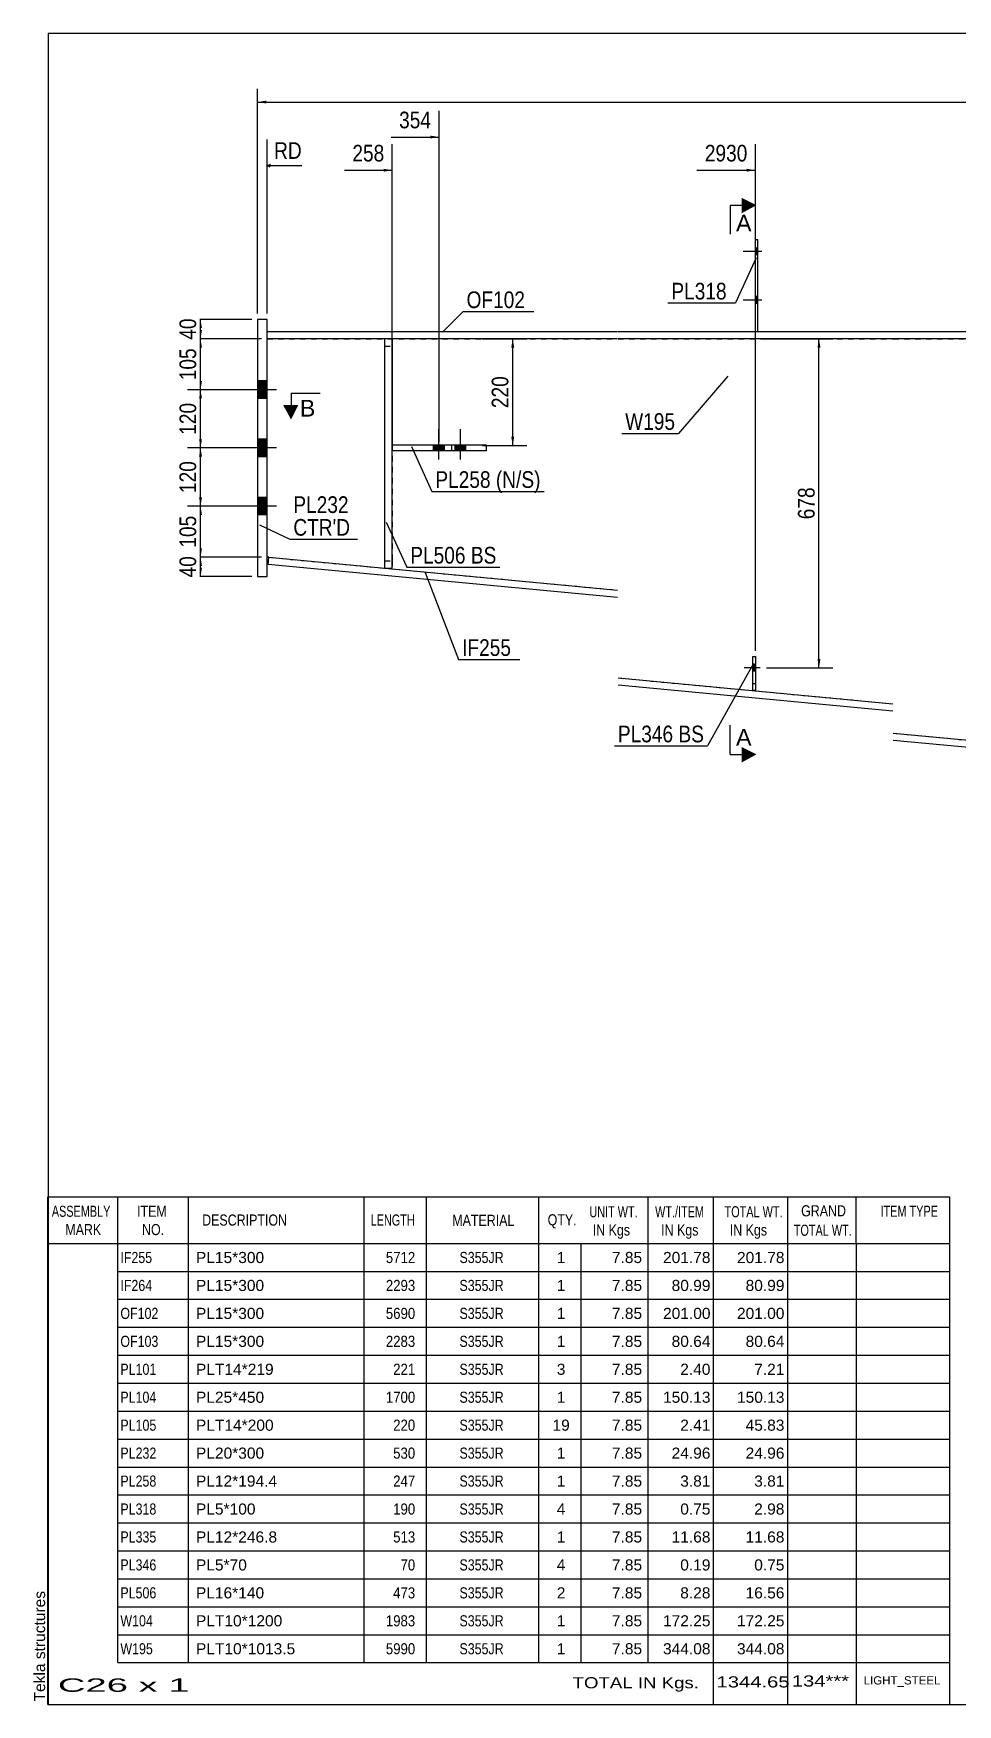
# Model space of a CAD drawing. Header units: millimetres. Extents: x -290 to 123, y -158 to 129.
# Drawn here: x -289.8 to -131, y -157.6 to 129.4 of the extents above; entities that cross this region are included whole.
import ezdxf

# ---------------------------------------------------------------- set-up
doc = ezdxf.new("R2010")
doc.units = ezdxf.units.MM
doc.linetypes.add('DXK_LINE_DOT1', pattern=[1.8814, 0.9407, -0.9407])
doc.linetypes.add('DXK_LINE_DOT2', pattern=[3.9198, 1.9599, -1.9599])
doc.styles.add('Arial', font='ARIAL.TTF', dxfattribs={"height": 0.2})
doc.styles.add('Arial Narrow', font='ARIALN.TTF', dxfattribs={"height": 0.2})

# ---------------------------------------------------------------- blocks, each defined once
blk = doc.blocks.new('Unknown-622979725-1210')
at = {"color": 5, "linetype": 'Continuous'}
for p, q in [((122.75, 129.41), (-287.25, 129.41)), ((-287.25, 129.41), (-287.25, -157.59)), ((122.75, -157.59), (122.75, 129.41)), ((-287.25, -157.59), (122.75, -157.59))]:
    blk.add_line(p, q, dxfattribs=at)
at = {"color": 174, "linetype": 'Continuous', "style": 'Arial'}
blk.add_text('Tekla structures', height=1.9102, rotation=90, dxfattribs=at).set_placement((-287.75, -157.09))
blk = doc.blocks.new('Bolt-622979725-1832 - 1500')
at = {"linetype": 'Continuous'}
blk.add_hatch(color=3, dxfattribs=at).paths.add_polyline_path([(-165.72, 19.87), (-165.72, 21.03), (-166.13, 21.03), (-166.13, 19.87)])
at = {"color": 3, "linetype": 'Continuous'}
for p, q in [((-164.92, 20.45), (-167.67, 20.45)), ((-165.72, 21.03), (-166.13, 21.03)), ((-165.72, 19.87), (-166.13, 19.87))]:
    blk.add_line(p, q, dxfattribs=at)
blk = doc.blocks.new('Bolt-622979725-1833 - 1500')
at = {"color": 3, "linetype": 'DXK_LINE_DOT2'}
for p, q in [((-164.92, 20.45), (-167.67, 20.45)), ((-165.72, 21.03), (-166.13, 21.03)), ((-165.72, 19.87), (-166.13, 19.87))]:
    blk.add_line(p, q, dxfattribs=at)
blk = doc.blocks.new('Part-622979725-1829 - 1500')
at = {"color": 2, "linetype": 'Continuous'}
for p, q in [((-249.45, 38.19), (-249.33, 39.43)), ((-189.4, 32.54), (-249.45, 38.19)), ((-249.33, 39.43), (-189.4, 33.8)), ((-189.3, 18.71), (-142.13, 14.27)), ((-142.13, 13.02), (-189.3, 17.45)), ((-142.03, 9.22), (-54.28, 0.96)), ((-54.28, -0.29), (-142.03, 7.96)), ((-54.18, -3.02), (-31.56, -5.15)), ((-31.68, -6.39), (-54.18, -4.28)), ((-31.56, -5.15), (-31.68, -6.39))]:
    blk.add_line(p, q, dxfattribs=at)
blk = doc.blocks.new('Part-622979725-1969 - 1500')
at = {"color": 2, "linetype": 'Continuous'}
for p, q in [((-165.72, 78.21), (-165.72, 94.04)), ((-165.72, 94.04), (-165.3, 94.04)), ((-165.3, 78.21), (-165.3, 94.04))]:
    blk.add_line(p, q, dxfattribs=at)
at = {"color": 7, "linetype": 'DXK_LINE_DOT1'}
blk.add_line((-165.72, 78.21), (-165.3, 78.21), dxfattribs=at)
blk = doc.blocks.new('Part-622979725-1785 - 1500')
at = {"color": 7, "linetype": 'DXK_LINE_DOT1'}
for p, q in [((-249.58, 76.96), (-189.4, 76.96)), ((-249.58, 39.46), (-249.58, 76.96)), ((-189.3, 76.96), (-142.13, 76.96)), ((-142.03, 76.96), (-54.28, 76.96)), ((-54.18, 76.96), (-6.56, 76.96)), ((-249.33, 39.43), (-189.4, 33.8)), ((-189.3, 18.71), (-142.13, 14.27)), ((-142.03, 9.22), (-54.28, 0.96)), ((-54.18, -3.02), (-6.56, -7.5))]:
    blk.add_line(p, q, dxfattribs=at)
at = {"color": 2, "linetype": 'Continuous'}
for p, q in [((-6.56, -7.5), (-6.56, 76.96)), ((-249.33, 39.43), (-249.58, 39.46))]:
    blk.add_line(p, q, dxfattribs=at)
blk = doc.blocks.new('Part-622979725-1726 - 1500')
at = {"color": 2, "linetype": 'Continuous'}
for p, q in [((-166.13, 16.53), (-166.13, 22.37)), ((-166.13, 22.37), (-165.72, 22.37)), ((-165.72, 22.37), (-165.72, 16.53)), ((-165.72, 16.53), (-166.13, 16.53))]:
    blk.add_line(p, q, dxfattribs=at)
at = {"color": 7, "linetype": 'DXK_LINE_DOT1'}
blk.add_line((-166.13, 17.78), (-165.72, 17.78), dxfattribs=at)
blk = doc.blocks.new('Part-622979725-2068 - 1500')
at = {"color": 2, "linetype": 'Continuous'}
for p, q in [((-229.43, 76.96), (-229.43, 37.58)), ((-228.1, 76.96), (-228.1, 58.71)), ((-228.1, 37.58), (-228.1, 57.71)), ((-229.43, 37.58), (-228.1, 37.58))]:
    blk.add_line(p, q, dxfattribs=at)
at = {"color": 7, "linetype": 'DXK_LINE_DOT1'}
for p, q in [((-229.43, 75.71), (-228.1, 75.71)), ((-228.1, 58.71), (-228.1, 38.83)), ((-229.43, 38.83), (-228.1, 38.83))]:
    blk.add_line(p, q, dxfattribs=at)
blk = doc.blocks.new('Part-622979725-1962 - 1500')
at = {"color": 2, "linetype": 'Continuous'}
for p, q in [((-249.58, 80.29), (-251.25, 80.29)), ((-251.25, 80.29), (-251.25, 36.12)), ((-249.58, 36.12), (-249.58, 80.29)), ((-251.25, 36.12), (-249.58, 36.12))]:
    blk.add_line(p, q, dxfattribs=at)
blk = doc.blocks.new('Bolt-622979725-1963 - 1500')
at = {"linetype": 'Continuous'}
for points in [[(-251.25, 69.71), (-251.25, 66.71), (-249.58, 66.71), (-249.58, 69.71)], [(-251.25, 69.71), (-251.25, 66.71), (-249.58, 66.71), (-249.58, 69.71)], [(-251.25, 59.71), (-251.25, 56.71), (-249.58, 56.71), (-249.58, 59.71)], [(-251.25, 59.71), (-251.25, 56.71), (-249.58, 56.71), (-249.58, 59.71)], [(-251.25, 49.71), (-251.25, 46.71), (-249.58, 46.71), (-249.58, 49.71)], [(-251.25, 49.71), (-251.25, 46.71), (-249.58, 46.71), (-249.58, 49.71)]]:
    blk.add_hatch(color=3, dxfattribs=at).paths.add_polyline_path(points)
at = {"color": 3, "linetype": 'Continuous'}
for p, q in [((-249.58, 69.71), (-251.25, 69.71)), ((-249.58, 69.71), (-251.25, 69.71)), ((-248, 68.21), (-251.25, 68.21)), ((-248, 68.21), (-251.25, 68.21)), ((-249.58, 66.71), (-251.25, 66.71)), ((-249.58, 66.71), (-251.25, 66.71)), ((-249.58, 59.71), (-251.25, 59.71)), ((-249.58, 59.71), (-251.25, 59.71)), ((-248, 58.21), (-251.25, 58.21)), ((-248, 58.21), (-251.25, 58.21)), ((-249.58, 56.71), (-251.25, 56.71)), ((-249.58, 56.71), (-251.25, 56.71)), ((-249.58, 49.71), (-251.25, 49.71)), ((-249.58, 49.71), (-251.25, 49.71)), ((-248, 48.21), (-251.25, 48.21)), ((-248, 48.21), (-251.25, 48.21)), ((-249.58, 46.71), (-251.25, 46.71)), ((-249.58, 46.71), (-251.25, 46.71))]:
    blk.add_line(p, q, dxfattribs=at)
blk = doc.blocks.new('Bolt-622979725-1835 - 1500')
at = {"linetype": 'Continuous'}
for points in [[(-165.3, 91.37), (-165.3, 92.54), (-165.72, 92.54), (-165.72, 91.37)], [(-165.3, 91.37), (-165.3, 92.54), (-165.72, 92.54), (-165.72, 91.37)], [(-165.3, 83.04), (-165.3, 84.21), (-165.72, 84.21), (-165.72, 83.04)], [(-165.3, 83.04), (-165.3, 84.21), (-165.72, 84.21), (-165.72, 83.04)]]:
    blk.add_hatch(color=3, dxfattribs=at).paths.add_polyline_path(points)
at = {"color": 3, "linetype": 'Continuous'}
for p, q in [((-164.63, 91.96), (-167.8, 91.96)), ((-164.63, 91.96), (-167.8, 91.96)), ((-165.3, 92.54), (-165.72, 92.54)), ((-165.3, 92.54), (-165.72, 92.54)), ((-165.3, 91.37), (-165.72, 91.37)), ((-165.3, 91.37), (-165.72, 91.37)), ((-164.63, 83.62), (-167.8, 83.62)), ((-164.63, 83.62), (-167.8, 83.62)), ((-165.3, 84.21), (-165.72, 84.21)), ((-165.3, 84.21), (-165.72, 84.21)), ((-165.3, 83.04), (-165.72, 83.04)), ((-165.3, 83.04), (-165.72, 83.04))]:
    blk.add_line(p, q, dxfattribs=at)
blk = doc.blocks.new('Bolt-622979725-1964 - 1500')
at = {"linetype": 'Continuous'}
for points in [[(-221, 57.71), (-219.16, 57.71), (-219.16, 58.71), (-221, 58.71)], [(-217.28, 57.71), (-215.45, 57.71), (-215.45, 58.71), (-217.28, 58.71)]]:
    blk.add_hatch(color=3, dxfattribs=at).paths.add_polyline_path(points)
at = {"color": 3, "linetype": 'Continuous'}
for p, q in [((-220.08, 56.21), (-220.08, 61.46)), ((-216.37, 56.21), (-216.37, 61.46)), ((-221, 57.71), (-221, 58.71)), ((-219.16, 57.71), (-219.16, 58.71)), ((-217.28, 57.71), (-217.28, 58.71)), ((-215.45, 57.71), (-215.45, 58.71))]:
    blk.add_line(p, q, dxfattribs=at)
blk = doc.blocks.new('Part-622979725-1992 - 1500')
at = {"color": 7, "linetype": 'DXK_LINE_DOT1'}
for p, q in [((-166.13, 16.53), (-166.13, 22.37)), ((-166.13, 22.37), (-165.72, 22.37)), ((-165.72, 22.37), (-165.72, 16.53)), ((-165.72, 16.53), (-166.13, 16.53))]:
    blk.add_line(p, q, dxfattribs=at)
blk = doc.blocks.new('Part-622979725-2024 - 1500')
at = {"color": 2, "linetype": 'Continuous'}
for p, q in [((-249.58, 76.96), (-249.58, 78.21)), ((-249.58, 78.21), (-189.4, 78.21)), ((-189.3, 78.21), (-142.13, 78.21)), ((-142.03, 78.21), (-54.28, 78.21)), ((-54.18, 78.21), (-31.56, 78.21)), ((-31.56, 78.21), (-31.56, 76.96)), ((-189.4, 76.96), (-249.58, 76.96)), ((-142.13, 76.96), (-189.3, 76.96)), ((-54.28, 76.96), (-142.03, 76.96)), ((-31.56, 76.96), (-54.18, 76.96))]:
    blk.add_line(p, q, dxfattribs=at)
blk = doc.blocks.new('Part-622979725-2144 - 1500')
at = {"color": 2, "linetype": 'Continuous'}
for p, q in [((-228.1, 57.71), (-228.1, 58.71)), ((-211.9, 58.71), (-228.1, 58.71)), ((-211.9, 57.71), (-228.1, 57.71)), ((-217.87, 57.71), (-217.87, 58.71)), ((-211.9, 57.71), (-211.9, 58.71))]:
    blk.add_line(p, q, dxfattribs=at)
blk = doc.blocks.new('Part-622979725-2166 - 1500')
at = {"color": 7, "linetype": 'DXK_LINE_DOT1'}
for p, q in [((-229.43, 76.96), (-229.43, 37.58)), ((-228.1, 76.96), (-228.1, 58.71)), ((-229.43, 37.58), (-228.1, 37.58)), ((-228.1, 38.83), (-228.1, 37.58))]:
    blk.add_line(p, q, dxfattribs=at)
blk = doc.blocks.new('StraightDimension-622979725-2717 - 1500')
at = {"linetype": 'Continuous'}
for points in [[(-207.66, 75.46), (-207.41, 76.96), (-207.16, 75.46)], [(-207.16, 60.12), (-207.41, 58.62), (-207.66, 60.12)]]:
    blk.add_hatch(color=7, dxfattribs=at).paths.add_polyline_path(points)
at = {"color": 7, "linetype": 'Continuous'}
for p, q in [((-212.63, 76.96), (-205.01, 76.96)), ((-207.41, 58.62), (-207.41, 76.96)), ((-212.63, 58.62), (-205.01, 58.62))]:
    blk.add_line(p, q, dxfattribs=at)
at = {"color": 0}
blk.add_wipeout([(-207.56, 71.13), (-211.76, 71.13), (-211.76, 64.45), (-207.56, 64.45)], dxfattribs=at)
at = {"color": 3, "style": 'Arial Narrow'}
blk.add_text('220', height=2.863, rotation=90.0002, dxfattribs=at).set_placement((-208.16, 65.05))
blk = doc.blocks.new('StraightDimension-622979725-13224 - 1500')
at = {"linetype": 'Continuous'}
blk.add_hatch(color=7, dxfattribs=at).paths.add_polyline_path([(-221.57, 111.86), (-220.07, 111.61), (-221.57, 111.36)])
at = {"color": 7, "linetype": 'Continuous'}
for p, q in [((-220.07, 59.21), (-220.07, 116.11)), ((-228.31, 111.61), (-220.07, 111.61))]:
    blk.add_line(p, q, dxfattribs=at)
at = {"color": 0}
blk.add_wipeout([(-220.85, 112.51), (-220.85, 116.71), (-227.53, 116.71), (-227.53, 112.51)], dxfattribs=at)
at = {"color": 3, "style": 'Arial Narrow'}
blk.add_text('354', height=2.863, dxfattribs=at).set_placement((-226.93, 113.11))
blk = doc.blocks.new('StraightDimension-622979725-2238 - 1500')
at = {"linetype": 'Continuous'}
for points in [[(-261.3, 56.71), (-261.05, 58.21), (-260.8, 56.71)], [(-260.8, 49.71), (-261.05, 48.21), (-261.3, 49.71)]]:
    blk.add_hatch(color=7, dxfattribs=at).paths.add_polyline_path(points)
at = {"color": 7, "linetype": 'Continuous'}
for p, q in [((-250.58, 58.21), (-263.3, 58.21)), ((-261.05, 48.21), (-261.05, 58.21)), ((-250.58, 48.21), (-263.3, 48.21))]:
    blk.add_line(p, q, dxfattribs=at)
at = {"color": 0}
blk.add_wipeout([(-261.2, 56.55), (-265.4, 56.55), (-265.4, 49.87), (-261.2, 49.87)], dxfattribs=at)
at = {"color": 3, "style": 'Arial Narrow'}
blk.add_text('120', height=2.863, rotation=90.0002, dxfattribs=at).set_placement((-261.8, 50.47))
blk = doc.blocks.new('StraightDimension-622979725-2184 - 1500')
at = {"linetype": 'Continuous'}
for points in [[(-261.3, 66.71), (-261.05, 68.21), (-260.8, 66.71)], [(-260.8, 59.71), (-261.05, 58.21), (-261.3, 59.71)]]:
    blk.add_hatch(color=7, dxfattribs=at).paths.add_polyline_path(points)
at = {"color": 7, "linetype": 'Continuous'}
for p, q in [((-250.58, 68.21), (-263.3, 68.21)), ((-261.05, 58.21), (-261.05, 68.21)), ((-250.58, 58.21), (-263.3, 58.21))]:
    blk.add_line(p, q, dxfattribs=at)
at = {"color": 0}
blk.add_wipeout([(-261.2, 66.55), (-265.4, 66.55), (-265.4, 59.87), (-261.2, 59.87)], dxfattribs=at)
at = {"color": 3, "style": 'Arial Narrow'}
blk.add_text('120', height=2.863, rotation=90.0002, dxfattribs=at).set_placement((-261.8, 60.47))
blk = doc.blocks.new('StraightDimension-622979725-2201 - 1500')
at = {"linetype": 'Continuous'}
for points in [[(-261.3, 75.46), (-261.05, 76.96), (-260.8, 75.46)], [(-260.8, 69.71), (-261.05, 68.21), (-261.3, 69.71)]]:
    blk.add_hatch(color=7, dxfattribs=at).paths.add_polyline_path(points)
at = {"color": 7, "linetype": 'Continuous'}
for p, q in [((-250.58, 76.96), (-263.3, 76.96)), ((-261.05, 68.21), (-261.05, 76.96)), ((-250.58, 68.21), (-263.3, 68.21))]:
    blk.add_line(p, q, dxfattribs=at)
at = {"color": 0}
blk.add_wipeout([(-261.2, 75.93), (-265.4, 75.93), (-265.4, 69.24), (-261.2, 69.24)], dxfattribs=at)
at = {"color": 3, "style": 'Arial Narrow'}
blk.add_text('105', height=2.863, rotation=90.0002, dxfattribs=at).set_placement((-261.8, 69.84))
blk = doc.blocks.new('StraightDimension-622979725-2217 - 1500')
at = {"linetype": 'Continuous'}
for points in [[(-261.3, 46.71), (-261.05, 48.21), (-260.8, 46.71)], [(-260.8, 40.96), (-261.05, 39.46), (-261.3, 40.96)]]:
    blk.add_hatch(color=7, dxfattribs=at).paths.add_polyline_path(points)
at = {"color": 7, "linetype": 'Continuous'}
for p, q in [((-250.58, 48.21), (-263.3, 48.21)), ((-261.05, 39.46), (-261.05, 48.21)), ((-250.58, 39.46), (-263.3, 39.46))]:
    blk.add_line(p, q, dxfattribs=at)
at = {"color": 0}
blk.add_wipeout([(-261.2, 47.18), (-265.4, 47.18), (-265.4, 40.49), (-261.2, 40.49)], dxfattribs=at)
at = {"color": 3, "style": 'Arial Narrow'}
blk.add_text('105', height=2.863, rotation=90.0002, dxfattribs=at).set_placement((-261.8, 41.09))
blk = doc.blocks.new('StraightDimension-622979725-2255 - 1500')
at = {"linetype": 'Continuous'}
for points in [[(-261.3, 37.96), (-261.05, 39.46), (-260.8, 37.96)], [(-260.8, 37.62), (-261.05, 36.12), (-261.3, 37.62)]]:
    blk.add_hatch(color=7, dxfattribs=at).paths.add_polyline_path(points)
at = {"color": 7, "linetype": 'Continuous'}
for p, q in [((-250.58, 39.46), (-263.3, 39.46)), ((-261.05, 36.12), (-261.05, 39.46)), ((-252.25, 36.12), (-263.3, 36.12))]:
    blk.add_line(p, q, dxfattribs=at)
at = {"color": 0}
blk.add_wipeout([(-261.2, 40.22), (-265.4, 40.22), (-265.4, 35.36), (-261.2, 35.36)], dxfattribs=at)
at = {"color": 3, "style": 'Arial Narrow'}
blk.add_text('40', height=2.863, rotation=90.0002, dxfattribs=at).set_placement((-261.8, 35.96))
blk = doc.blocks.new('StraightDimension-622979725-2265 - 1500')
at = {"linetype": 'Continuous'}
for points in [[(-261.3, 78.79), (-261.05, 80.29), (-260.8, 78.79)], [(-260.8, 78.46), (-261.05, 76.96), (-261.3, 78.46)]]:
    blk.add_hatch(color=7, dxfattribs=at).paths.add_polyline_path(points)
at = {"color": 7, "linetype": 'Continuous'}
for p, q in [((-252.25, 80.29), (-263.3, 80.29)), ((-261.05, 76.96), (-261.05, 80.29)), ((-250.58, 76.96), (-263.3, 76.96))]:
    blk.add_line(p, q, dxfattribs=at)
at = {"color": 0}
blk.add_wipeout([(-261.2, 81.05), (-265.4, 81.05), (-265.4, 76.2), (-261.2, 76.2)], dxfattribs=at)
at = {"color": 3, "style": 'Arial Narrow'}
blk.add_text('40', height=2.863, rotation=90.0002, dxfattribs=at).set_placement((-261.8, 76.8))
blk = doc.blocks.new('StraightDimension-622979725-2275 - 1500')
at = {"linetype": 'Continuous'}
for points in [[(-249.75, 117.37), (-251.25, 117.62), (-249.75, 117.87)], [(83.54, 117.87), (85.04, 117.62), (83.54, 117.37)]]:
    blk.add_hatch(color=7, dxfattribs=at).paths.add_polyline_path(points)
at = {"color": 7, "linetype": 'Continuous'}
for p, q in [((-251.25, 81.29), (-251.25, 119.87)), ((85.04, 98.79), (85.04, 119.87)), ((-251.25, 117.62), (85.04, 117.62))]:
    blk.add_line(p, q, dxfattribs=at)
at = {"color": 0}
blk.add_wipeout([(-78.85, 117.77), (-78.85, 121.97), (-87.36, 121.97), (-87.36, 117.77)], dxfattribs=at)
at = {"color": 3, "style": 'Arial Narrow'}
blk.add_text('8018', height=2.863, dxfattribs=at).set_placement((-86.76, 118.37))
blk = doc.blocks.new('StraightDimension-622979725-2691 - 1500')
at = {"linetype": 'Continuous'}
for points in [[(-155.04, 75.46), (-154.79, 76.96), (-154.54, 75.46)], [(-154.54, 21.95), (-154.79, 20.45), (-155.04, 21.95)]]:
    blk.add_hatch(color=7, dxfattribs=at).paths.add_polyline_path(points)
at = {"color": 7, "linetype": 'Continuous'}
for p, q in [((-163.84, 76.96), (-152.39, 76.96)), ((-154.79, 20.45), (-154.79, 76.96)), ((-163.82, 20.45), (-152.39, 20.45))]:
    blk.add_line(p, q, dxfattribs=at)
at = {"color": 0}
blk.add_wipeout([(-154.94, 52.05), (-159.14, 52.05), (-159.14, 45.36), (-154.94, 45.36)], dxfattribs=at)
at = {"color": 3, "style": 'Arial Narrow'}
blk.add_text('678', height=2.863, rotation=90.0002, dxfattribs=at).set_placement((-155.54, 45.96))
blk = doc.blocks.new('StraightDimension-622979725-13223 - 1500')
at = {"linetype": 'Continuous'}
blk.add_hatch(color=7, dxfattribs=at).paths.add_polyline_path([(-167.22, 106.16), (-165.72, 105.91), (-167.22, 105.66)])
at = {"color": 7, "linetype": 'Continuous'}
for p, q in [((-165.72, 23.37), (-165.72, 110.41)), ((-175.78, 105.91), (-165.72, 105.91))]:
    blk.add_line(p, q, dxfattribs=at)
at = {"color": 0}
blk.add_wipeout([(-166.49, 106.81), (-166.49, 111.01), (-175, 111.01), (-175, 106.81)], dxfattribs=at)
at = {"color": 3, "style": 'Arial Narrow'}
blk.add_text('2930', height=2.863, dxfattribs=at).set_placement((-174.4, 107.41))
blk = doc.blocks.new('StraightDimension-622979725-13225 - 1500')
at = {"linetype": 'Continuous'}
blk.add_hatch(color=7, dxfattribs=at).paths.add_polyline_path([(-229.6, 106.16), (-228.1, 105.91), (-229.6, 105.66)])
at = {"color": 7, "linetype": 'Continuous'}
for p, q in [((-228.1, 38.58), (-228.1, 110.41)), ((-236.33, 105.91), (-228.1, 105.91))]:
    blk.add_line(p, q, dxfattribs=at)
at = {"color": 0, "linetype": 'Continuous'}
blk.add_wipeout([(-243.05, 107.26), (-243.05, 111.46), (-249, 111.46), (-249, 107.26)], dxfattribs=at)
at = {"color": 7, "linetype": 'Continuous'}
for p, q in [((-249.58, 81.29), (-249.58, 111.16)), ((-249.08, 106.91), (-249.58, 106.66)), ((-249.08, 106.41), (-249.58, 106.66)), ((-243.65, 106.66), (-249.58, 106.66))]:
    blk.add_line(p, q, dxfattribs=at)
at = {"color": 3, "linetype": 'Continuous', "style": 'Arial Narrow'}
blk.add_text('RD', height=2.863, dxfattribs=at).set_placement((-248.4, 107.86))
at = {"color": 0}
blk.add_wipeout([(-228.87, 106.81), (-228.87, 111.01), (-235.56, 111.01), (-235.56, 106.81)], dxfattribs=at)
at = {"color": 3, "style": 'Arial Narrow'}
blk.add_text('258', height=2.863, dxfattribs=at).set_placement((-234.96, 107.41))
blk = doc.blocks.new('CBS_BOM-622979725-13323')
at = {"color": 7, "linetype": 'Continuous'}
for p, q in [((-287.28, -78.42), (-287.28, -70.42)), ((-287.28, -70.42), (-132.36, -70.42)), ((-275.28, -78.42), (-275.28, -70.42)), ((-263.09, -78.42), (-263.09, -70.42)), ((-232.93, -78.42), (-232.93, -70.42)), ((-222.25, -78.42), (-222.25, -70.42)), ((-202.93, -78.42), (-202.93, -70.42)), ((-184.13, -78.42), (-184.13, -70.42)), ((-172.92, -78.42), (-172.92, -70.42)), ((-160.13, -78.42), (-160.13, -70.42)), ((-148.38, -78.42), (-148.38, -70.42)), ((-132.36, -70.43), (-132.36, -78.41)), ((-287.28, -78.42), (-132.36, -78.42)), ((-287.28, -83.22), (-287.28, -78.42)), ((-275.28, -83.22), (-275.28, -78.42)), ((-263.09, -83.22), (-263.09, -78.42)), ((-232.93, -83.22), (-232.93, -78.42)), ((-222.25, -83.22), (-222.25, -78.42)), ((-202.93, -83.22), (-202.93, -78.42)), ((-195.67, -83.22), (-195.67, -78.42)), ((-184.13, -83.22), (-184.13, -78.42)), ((-172.92, -83.22), (-172.92, -78.42)), ((-160.13, -83.22), (-160.13, -78.42)), ((-148.36, -83.22), (-148.36, -78.42)), ((-132.36, -78.43), (-132.36, -83.22)), ((-287.28, -88.02), (-287.28, -83.22)), ((-275.28, -83.22), (-132.36, -83.22)), ((-275.28, -88.02), (-275.28, -83.22)), ((-263.09, -88.02), (-263.09, -83.22)), ((-232.93, -88.02), (-232.93, -83.22)), ((-222.25, -88.02), (-222.25, -83.22)), ((-202.93, -88.02), (-202.93, -83.22)), ((-195.67, -88.02), (-195.67, -83.22)), ((-184.13, -88.02), (-184.13, -83.22)), ((-172.92, -88.02), (-172.92, -83.22)), ((-160.13, -88.02), (-160.13, -83.22)), ((-148.36, -88.02), (-148.36, -83.22)), ((-132.36, -83.23), (-132.36, -88.02)), ((-287.28, -92.82), (-287.28, -88.02)), ((-275.28, -88.02), (-132.36, -88.02)), ((-275.28, -92.82), (-275.28, -88.02)), ((-263.09, -92.82), (-263.09, -88.02)), ((-232.93, -92.82), (-232.93, -88.02)), ((-222.25, -92.82), (-222.25, -88.02)), ((-202.93, -92.82), (-202.93, -88.02)), ((-195.67, -92.82), (-195.67, -88.02)), ((-184.13, -92.82), (-184.13, -88.02)), ((-172.92, -92.82), (-172.92, -88.02)), ((-160.13, -92.82), (-160.13, -88.02)), ((-148.36, -92.82), (-148.36, -88.02)), ((-132.36, -88.03), (-132.36, -92.82)), ((-287.28, -97.62), (-287.28, -92.82)), ((-275.28, -92.82), (-132.36, -92.82)), ((-275.28, -97.62), (-275.28, -92.82)), ((-263.09, -97.62), (-263.09, -92.82)), ((-232.93, -97.62), (-232.93, -92.82)), ((-222.25, -97.62), (-222.25, -92.82)), ((-202.93, -97.62), (-202.93, -92.82)), ((-195.67, -97.62), (-195.67, -92.82)), ((-184.13, -97.62), (-184.13, -92.82)), ((-172.92, -97.62), (-172.92, -92.82)), ((-160.13, -97.62), (-160.13, -92.82)), ((-148.36, -97.62), (-148.36, -92.82)), ((-132.36, -92.83), (-132.36, -97.62)), ((-287.28, -102.42), (-287.28, -97.62)), ((-275.28, -97.62), (-132.36, -97.62)), ((-275.28, -102.42), (-275.28, -97.62)), ((-263.09, -102.42), (-263.09, -97.62)), ((-232.93, -102.42), (-232.93, -97.62)), ((-222.25, -102.42), (-222.25, -97.62)), ((-202.93, -102.42), (-202.93, -97.62)), ((-195.67, -102.42), (-195.67, -97.62)), ((-184.13, -102.42), (-184.13, -97.62)), ((-172.92, -102.42), (-172.92, -97.62)), ((-160.13, -102.42), (-160.13, -97.62)), ((-148.36, -102.42), (-148.36, -97.62)), ((-132.36, -97.63), (-132.36, -102.42)), ((-287.28, -107.22), (-287.28, -102.42)), ((-275.28, -102.42), (-132.36, -102.42)), ((-275.28, -107.22), (-275.28, -102.42)), ((-263.09, -107.22), (-263.09, -102.42)), ((-232.93, -107.22), (-232.93, -102.42)), ((-222.25, -107.22), (-222.25, -102.42)), ((-202.93, -107.22), (-202.93, -102.42)), ((-195.67, -107.22), (-195.67, -102.42)), ((-184.13, -107.22), (-184.13, -102.42)), ((-172.92, -107.22), (-172.92, -102.42)), ((-160.13, -107.22), (-160.13, -102.42)), ((-148.36, -107.22), (-148.36, -102.42)), ((-132.36, -102.43), (-132.36, -107.22)), ((-287.28, -112.02), (-287.28, -107.22)), ((-275.28, -107.22), (-132.36, -107.22)), ((-275.28, -112.02), (-275.28, -107.22)), ((-263.09, -112.02), (-263.09, -107.22)), ((-232.93, -112.02), (-232.93, -107.22)), ((-222.25, -112.02), (-222.25, -107.22)), ((-202.93, -112.02), (-202.93, -107.22)), ((-195.67, -112.02), (-195.67, -107.22)), ((-184.13, -112.02), (-184.13, -107.22)), ((-172.92, -112.02), (-172.92, -107.22)), ((-160.13, -112.02), (-160.13, -107.22)), ((-148.36, -112.02), (-148.36, -107.22)), ((-132.36, -107.23), (-132.36, -112.02)), ((-287.28, -116.82), (-287.28, -112.02)), ((-275.28, -112.02), (-132.36, -112.02)), ((-275.28, -116.82), (-275.28, -112.02)), ((-263.09, -116.82), (-263.09, -112.02)), ((-232.93, -116.82), (-232.93, -112.02)), ((-222.25, -116.82), (-222.25, -112.02)), ((-202.93, -116.82), (-202.93, -112.02)), ((-195.67, -116.82), (-195.67, -112.02)), ((-184.13, -116.82), (-184.13, -112.02)), ((-172.92, -116.82), (-172.92, -112.02)), ((-160.13, -116.82), (-160.13, -112.02)), ((-148.36, -116.82), (-148.36, -112.02)), ((-132.36, -112.03), (-132.36, -116.82)), ((-287.28, -121.62), (-287.28, -116.82)), ((-275.28, -116.82), (-132.36, -116.82)), ((-275.28, -121.62), (-275.28, -116.82)), ((-263.09, -121.62), (-263.09, -116.82)), ((-232.93, -121.62), (-232.93, -116.82)), ((-222.25, -121.62), (-222.25, -116.82)), ((-202.93, -121.62), (-202.93, -116.82)), ((-195.67, -121.62), (-195.67, -116.82)), ((-184.13, -121.62), (-184.13, -116.82)), ((-172.92, -121.62), (-172.92, -116.82)), ((-160.13, -121.62), (-160.13, -116.82)), ((-148.36, -121.62), (-148.36, -116.82)), ((-132.36, -116.83), (-132.36, -121.62)), ((-287.28, -126.42), (-287.28, -121.62)), ((-275.28, -121.62), (-132.36, -121.62)), ((-275.28, -126.42), (-275.28, -121.62)), ((-263.09, -126.42), (-263.09, -121.62)), ((-232.93, -126.42), (-232.93, -121.62)), ((-222.25, -126.42), (-222.25, -121.62)), ((-202.93, -126.42), (-202.93, -121.62)), ((-195.67, -126.42), (-195.67, -121.62)), ((-184.13, -126.42), (-184.13, -121.62)), ((-172.92, -126.42), (-172.92, -121.62)), ((-160.13, -126.42), (-160.13, -121.62)), ((-148.36, -126.42), (-148.36, -121.62)), ((-132.36, -121.63), (-132.36, -126.42)), ((-287.28, -131.22), (-287.28, -126.42)), ((-275.28, -126.42), (-132.36, -126.42)), ((-275.28, -131.22), (-275.28, -126.42)), ((-263.09, -131.22), (-263.09, -126.42)), ((-232.93, -131.22), (-232.93, -126.42)), ((-222.25, -131.22), (-222.25, -126.42)), ((-202.93, -131.22), (-202.93, -126.42)), ((-195.67, -131.22), (-195.67, -126.42)), ((-184.13, -131.22), (-184.13, -126.42)), ((-172.92, -131.22), (-172.92, -126.42)), ((-160.13, -131.22), (-160.13, -126.42)), ((-148.36, -131.22), (-148.36, -126.42)), ((-132.36, -126.43), (-132.36, -131.22)), ((-287.28, -136.02), (-287.28, -131.22)), ((-275.28, -131.22), (-132.36, -131.22)), ((-275.28, -136.02), (-275.28, -131.22)), ((-263.09, -136.02), (-263.09, -131.22)), ((-232.93, -136.02), (-232.93, -131.22)), ((-222.25, -136.02), (-222.25, -131.22)), ((-202.93, -136.02), (-202.93, -131.22)), ((-195.67, -136.02), (-195.67, -131.22)), ((-184.13, -136.02), (-184.13, -131.22)), ((-172.92, -136.02), (-172.92, -131.22)), ((-160.13, -136.02), (-160.13, -131.22)), ((-148.36, -136.02), (-148.36, -131.22)), ((-132.36, -131.23), (-132.36, -136.02)), ((-287.28, -140.82), (-287.28, -136.02)), ((-275.28, -136.02), (-132.36, -136.02)), ((-275.28, -140.82), (-275.28, -136.02)), ((-263.09, -140.82), (-263.09, -136.02)), ((-232.93, -140.82), (-232.93, -136.02)), ((-222.25, -140.82), (-222.25, -136.02)), ((-202.93, -140.82), (-202.93, -136.02)), ((-195.67, -140.82), (-195.67, -136.02)), ((-184.13, -140.82), (-184.13, -136.02)), ((-172.92, -140.82), (-172.92, -136.02)), ((-160.13, -140.82), (-160.13, -136.02)), ((-148.36, -140.82), (-148.36, -136.02)), ((-132.36, -136.03), (-132.36, -140.82)), ((-287.28, -145.62), (-287.28, -140.82)), ((-275.28, -140.82), (-132.36, -140.82)), ((-275.28, -145.62), (-275.28, -140.82)), ((-263.09, -145.62), (-263.09, -140.82)), ((-232.93, -145.62), (-232.93, -140.82)), ((-222.25, -145.62), (-222.25, -140.82)), ((-202.93, -145.62), (-202.93, -140.82)), ((-195.67, -145.62), (-195.67, -140.82)), ((-184.13, -145.62), (-184.13, -140.82)), ((-172.92, -145.62), (-172.92, -140.82)), ((-160.13, -145.62), (-160.13, -140.82)), ((-148.36, -145.62), (-148.36, -140.82)), ((-132.36, -140.83), (-132.36, -145.62)), ((-287.28, -150.42), (-287.28, -145.62)), ((-275.28, -145.62), (-132.36, -145.62)), ((-275.28, -150.42), (-275.28, -145.62)), ((-263.09, -150.42), (-263.09, -145.62)), ((-232.93, -150.42), (-232.93, -145.62)), ((-222.25, -150.42), (-222.25, -145.62)), ((-202.93, -150.42), (-202.93, -145.62)), ((-195.67, -150.42), (-195.67, -145.62)), ((-184.13, -150.42), (-184.13, -145.62)), ((-172.92, -150.42), (-172.92, -145.62)), ((-160.13, -150.42), (-160.13, -145.62)), ((-148.36, -150.42), (-148.36, -145.62)), ((-132.36, -145.63), (-132.36, -150.42)), ((-287.28, -157.62), (-287.28, -150.44)), ((-275.28, -150.42), (-132.36, -150.42)), ((-172.92, -157.62), (-172.92, -150.44)), ((-160.13, -157.62), (-160.13, -150.44)), ((-148.32, -157.62), (-148.32, -150.44)), ((-132.36, -150.42), (-132.36, -157.62)), ((-287.28, -157.62), (-132.36, -157.62))]:
    blk.add_line(p, q, dxfattribs=at)
at = {"color": 3, "linetype": 'Continuous', "style": 'Arial'}
for s, height, width, p in [('ASSEMBLY', 1.91, 0.7, (-286.6, -73.85)), ('ITEM', 1.91, 0.8, (-271.95, -73.85)), ('DESCRIPTION', 1.9102, 0.8, (-260.77, -75.36)), ('LENGTH', 1.91, 0.7, (-231.82, -75.36)), ('MATERIAL', 1.91, 0.8, (-217.8, -75.4)), ('QTY.', 1.91, 0.8, (-201.41, -75.32)), ('UNIT WT.', 1.91, 0.7, (-194.24, -73.93)), ('WT./ITEM', 1.91, 0.7, (-182.95, -73.93)), ('TOTAL WT.', 1.91, 0.7, (-171.01, -73.93)), ('GRAND', 1.91, 0.8, (-157.86, -73.77)), ('ITEM TYPE', 1.91, 0.7, (-144.22, -73.84)), ('MARK', 1.91, 0.8, (-284.28, -76.99)), ('NO.', 1.91, 0.8, (-271.1, -76.99)), ('IN Kgs', 1.91, 0.8, (-193.66, -77.06)), ('IN Kgs', 1.91, 0.8, (-181.91, -77.06)), ('IN Kgs', 1.91, 0.8, (-170.12, -77.06)), ('TOTAL WT.', 1.91, 0.7, (-159.12, -77.11))]:
    blk.add_text(s, height=height, dxfattribs=dict(at, width=width)).set_placement(p)
at = {"color": 7, "linetype": 'Continuous', "style": 'Arial'}
for s, width, p in [('IF255', 0.8, (-274.82, -81.79)), ('5712', 0.85, (-229.21, -81.79)), ('S355JR', 0.8, (-216.56, -81.79)), ('IF264', 0.8, (-274.82, -86.59)), ('2293', 0.85, (-229.21, -86.59)), ('S355JR', 0.8, (-216.56, -86.59)), ('OF102', 0.8, (-274.82, -91.39)), ('5690', 0.85, (-229.21, -91.39)), ('S355JR', 0.8, (-216.56, -91.39)), ('OF103', 0.8, (-274.82, -96.19)), ('2283', 0.85, (-229.21, -96.19)), ('S355JR', 0.8, (-216.56, -96.19)), ('PL101', 0.8, (-274.82, -100.99)), ('221', 0.85, (-227.95, -100.99)), ('S355JR', 0.8, (-216.56, -100.99)), ('PL104', 0.8, (-274.82, -105.79)), ('1700', 0.85, (-229.21, -105.79)), ('S355JR', 0.8, (-216.56, -105.79)), ('PL105', 0.8, (-274.82, -110.59)), ('220', 0.85, (-227.95, -110.59)), ('S355JR', 0.8, (-216.56, -110.59)), ('PL232', 0.8, (-274.82, -115.39)), ('530', 0.85, (-227.95, -115.39)), ('S355JR', 0.8, (-216.56, -115.39)), ('PL258', 0.8, (-274.82, -120.19)), ('247', 0.85, (-227.95, -120.19)), ('S355JR', 0.8, (-216.56, -120.19)), ('PL318', 0.8, (-274.82, -124.99)), ('190', 0.85, (-227.95, -124.99)), ('S355JR', 0.8, (-216.56, -124.99)), ('PL335', 0.8, (-274.82, -129.79)), ('513', 0.85, (-227.95, -129.79)), ('S355JR', 0.8, (-216.56, -129.79)), ('PL346', 0.8, (-274.82, -134.59)), ('70', 0.85, (-226.69, -134.59)), ('S355JR', 0.8, (-216.56, -134.59)), ('PL506', 0.8, (-274.82, -139.39)), ('473', 0.85, (-227.95, -139.39)), ('S355JR', 0.8, (-216.56, -139.39)), ('W104', 0.8, (-274.82, -144.19)), ('1983', 0.85, (-229.21, -144.19)), ('S355JR', 0.8, (-216.56, -144.19)), ('W195', 0.8, (-274.82, -148.99)), ('5990', 0.85, (-229.21, -148.99)), ('S355JR', 0.8, (-216.56, -148.99))]:
    blk.add_text(s, height=1.91, dxfattribs=dict(at, width=width)).set_placement(p)
for s, height, p in [('PL15*300', 1.91, (-261.84, -81.79)), ('1', 1.91, (-199.84, -81.79)), ('7.85', 1.91, (-190.37, -81.79)), ('201.78', 1.91, (-181.59, -81.79)), ('201.78', 1.91, (-168.88, -81.79)), ('PL15*300', 1.91, (-261.84, -86.59)), ('1', 1.91, (-199.84, -86.59)), ('7.85', 1.91, (-190.37, -86.59)), ('80.99', 1.91, (-180.11, -86.59)), ('80.99', 1.91, (-167.4, -86.59)), ('PL15*300', 1.91, (-261.84, -91.39)), ('1', 1.91, (-199.84, -91.39)), ('7.85', 1.91, (-190.37, -91.39)), ('201.00', 1.91, (-181.59, -91.39)), ('201.00', 1.91, (-168.88, -91.39)), ('PL15*300', 1.91, (-261.84, -96.19)), ('1', 1.91, (-199.84, -96.19)), ('7.85', 1.91, (-190.37, -96.19)), ('80.64', 1.91, (-180.11, -96.19)), ('80.64', 1.91, (-167.4, -96.19)), ('PLT14*219', 1.91, (-261.84, -100.99)), ('3', 1.91, (-199.84, -100.99)), ('7.85', 1.91, (-190.37, -100.99)), ('2.40', 1.91, (-178.63, -100.99)), ('7.21', 1.91, (-165.92, -100.99)), ('PL25*450', 1.91, (-261.84, -105.79)), ('1', 1.91, (-199.84, -105.79)), ('7.85', 1.91, (-190.37, -105.79)), ('150.13', 1.91, (-181.59, -105.79)), ('150.13', 1.91, (-168.88, -105.79)), ('PLT14*200', 1.91, (-261.84, -110.59)), ('19', 1.91, (-200.58, -110.59)), ('7.85', 1.91, (-190.37, -110.59)), ('2.41', 1.91, (-178.63, -110.59)), ('45.83', 1.91, (-167.4, -110.59)), ('PL20*300', 1.91, (-261.84, -115.39)), ('1', 1.91, (-199.84, -115.39)), ('7.85', 1.91, (-190.37, -115.39)), ('24.96', 1.91, (-180.11, -115.39)), ('24.96', 1.91, (-167.4, -115.39)), ('PL12*194.4', 1.91, (-261.84, -120.19)), ('1', 1.91, (-199.84, -120.19)), ('7.85', 1.91, (-190.37, -120.19)), ('3.81', 1.91, (-178.63, -120.19)), ('3.81', 1.91, (-165.92, -120.19)), ('PL5*100', 1.91, (-261.84, -124.99)), ('4', 1.91, (-199.84, -124.99)), ('7.85', 1.91, (-190.37, -124.99)), ('0.75', 1.91, (-178.63, -124.99)), ('2.98', 1.91, (-165.92, -124.99)), ('PL12*246.8', 1.91, (-261.84, -129.79)), ('1', 1.91, (-199.84, -129.79)), ('7.85', 1.91, (-190.37, -129.79)), ('11.68', 1.91, (-180.11, -129.79)), ('11.68', 1.91, (-167.4, -129.79)), ('PL5*70', 1.91, (-261.84, -134.59)), ('4', 1.91, (-199.84, -134.59)), ('7.85', 1.91, (-190.37, -134.59)), ('0.19', 1.91, (-178.63, -134.59)), ('0.75', 1.91, (-165.92, -134.59)), ('PL16*140', 1.91, (-261.84, -139.39)), ('2', 1.91, (-199.84, -139.39)), ('7.85', 1.91, (-190.37, -139.39)), ('8.28', 1.91, (-178.63, -139.39)), ('16.56', 1.91, (-167.4, -139.39)), ('PLT10*1200', 1.91, (-261.84, -144.19)), ('1', 1.91, (-199.84, -144.19)), ('7.85', 1.91, (-190.37, -144.19)), ('172.25', 1.91, (-181.59, -144.19)), ('172.25', 1.91, (-168.88, -144.19)), ('PLT10*1013.5', 1.9102, (-261.84, -148.99)), ('1', 1.91, (-199.84, -148.99)), ('7.85', 1.91, (-190.37, -148.99)), ('344.08', 1.91, (-181.59, -148.99)), ('344.08', 1.91, (-168.88, -148.99))]:
    blk.add_text(s, height=height, dxfattribs=at).set_placement(p)
at = {"color": 6, "linetype": 'Continuous', "style": 'Arial'}
for s, height, width, p in [('C26 x 1', 2.292, 2.05, (-285.56, -155.43)), ('TOTAL IN Kgs.', 1.9102, 1.2, (-197.12, -154.83)), ('1344.65', 1.91, 1.3, (-172.39, -154.68)), ('134***', 1.91, 1.3, (-159.46, -154.52))]:
    blk.add_text(s, height=height, dxfattribs=dict(at, width=width)).set_placement(p)
blk.add_text('LIGHT_STEEL', height=1.4135, dxfattribs=at).set_placement((-147.11, -154.17))
blk = doc.blocks.new('Mark-622979725-1965 - 1500')
at = {"color": 7, "linetype": 'Continuous'}
blk.add_line((-165.61, 90.85), (-169.14, 83.11), dxfattribs=at)
at = {"color": 0}
blk.add_wipeout([(-170.64, 83.71), (-170.64, 86.71), (-180.15, 86.71), (-180.15, 83.71)], dxfattribs=at)
blk.add_wipeout([(-170.64, 83.71), (-170.64, 86.71), (-180.15, 86.71), (-180.15, 83.71)], dxfattribs=at)
at = {"color": 7, "linetype": 'Continuous'}
blk.add_line((-180.75, 83.11), (-169.14, 83.11), dxfattribs=at)
at = {"color": 3, "style": 'Arial Narrow'}
blk.add_text('PL318', height=2.863, dxfattribs=at).set_placement((-180.15, 83.71))
blk = doc.blocks.new('Mark-622979725-1825 - 1500')
at = {"color": 0}
blk.add_wipeout([(-207.7, 22.49), (-207.7, 25.49), (-216.1, 25.49), (-216.1, 22.49)], dxfattribs=at)
blk.add_wipeout([(-207.7, 22.49), (-207.7, 25.49), (-216.1, 25.49), (-216.1, 22.49)], dxfattribs=at)
at = {"color": 7, "linetype": 'Continuous'}
for p, q in [((-222.46, 36.8), (-216.7, 21.89)), ((-216.7, 21.89), (-206.2, 21.89))]:
    blk.add_line(p, q, dxfattribs=at)
at = {"color": 3, "style": 'Arial Narrow'}
blk.add_text('IF255', height=2.863, dxfattribs=at).set_placement((-216.1, 22.49))
blk = doc.blocks.new('Mark-622979725-1781 - 1500')
at = {"color": 0}
blk.add_wipeout([(-179.51, 61.32), (-179.51, 64.32), (-188.09, 64.32), (-188.09, 61.32)], dxfattribs=at)
blk.add_wipeout([(-179.51, 61.32), (-179.51, 64.32), (-188.09, 64.32), (-188.09, 61.32)], dxfattribs=at)
at = {"color": 7, "linetype": 'Continuous'}
for p in [(-170.48, 70.56), (-188.69, 60.72)]:
    blk.add_line(p, (-178.91, 60.72), dxfattribs=at)
at = {"color": 3, "style": 'Arial Narrow'}
blk.add_text('W195', height=2.863, dxfattribs=at).set_placement((-188.09, 61.32))
blk = doc.blocks.new('Mark-622979725-1958 - 1500')
at = {"color": 0}
blk.add_wipeout([(-235.6, 47.04), (-235.6, 50.04), (-245.1, 50.04), (-245.1, 47.04)], dxfattribs=at)
blk.add_wipeout([(-235.6, 47.04), (-235.6, 50.04), (-245.1, 50.04), (-245.1, 47.04)], dxfattribs=at)
blk.add_wipeout([(-235.34, 43.14), (-235.34, 46.14), (-245.1, 46.14), (-245.1, 43.14)], dxfattribs=at)
blk.add_wipeout([(-235.34, 43.14), (-235.34, 46.14), (-245.1, 46.14), (-245.1, 43.14)], dxfattribs=at)
at = {"color": 7, "linetype": 'Continuous'}
for p, q in [((-250.89, 44.98), (-245.7, 42.54)), ((-245.7, 42.54), (-234.1, 42.54))]:
    blk.add_line(p, q, dxfattribs=at)
at = {"color": 3, "style": 'Arial Narrow'}
blk.add_text('PL232', height=2.863, dxfattribs=at).set_placement((-245.1, 47.04))
at = {"color": 1, "style": 'Arial Narrow'}
blk.add_text("CTR'D", height=2.863, dxfattribs=at).set_placement((-245.1, 43.14))
blk = doc.blocks.new('Mark-622979725-2020 - 1500')
at = {"color": 0}
blk.add_wipeout([(-205.29, 82.23), (-205.29, 85.23), (-215.34, 85.23), (-215.34, 82.23)], dxfattribs=at)
blk.add_wipeout([(-205.29, 82.23), (-205.29, 85.23), (-215.34, 85.23), (-215.34, 82.23)], dxfattribs=at)
at = {"color": 7, "linetype": 'Continuous'}
for p, q in [((-219.47, 78.09), (-215.94, 81.63)), ((-215.94, 81.63), (-203.79, 81.63))]:
    blk.add_line(p, q, dxfattribs=at)
at = {"color": 3, "style": 'Arial Narrow'}
blk.add_text('OF102', height=2.863, dxfattribs=at).set_placement((-215.34, 82.23))
blk = doc.blocks.new('Mark-622979725-2140 - 1500')
at = {"color": 0}
blk.add_wipeout([(-211.2, 51.35), (-211.2, 54.35), (-220.7, 54.35), (-220.7, 51.35)], dxfattribs=at)
blk.add_wipeout([(-211.2, 51.35), (-211.2, 54.35), (-220.7, 54.35), (-220.7, 51.35)], dxfattribs=at)
at = {"color": 7, "linetype": 'Continuous'}
blk.add_line((-224.83, 58.48), (-221.3, 50.75), dxfattribs=at)
at = {"color": 0}
blk.add_wipeout([(-202.63, 51.35), (-202.63, 54.35), (-210.3, 54.35), (-210.3, 51.35)], dxfattribs=at)
blk.add_wipeout([(-202.63, 51.35), (-202.63, 54.35), (-210.3, 54.35), (-210.3, 51.35)], dxfattribs=at)
at = {"color": 7, "linetype": 'Continuous'}
blk.add_line((-221.3, 50.75), (-202.03, 50.75), dxfattribs=at)
at = {"color": 3, "style": 'Arial Narrow'}
for s, p in [('PL258', (-220.7, 51.35)), ('(N/', (-210.3, 51.35)), ('S)', (-205.92, 51.35))]:
    blk.add_text(s, height=2.863, dxfattribs=at).set_placement(p)
blk = doc.blocks.new('SectionMark-622979725-2751 - 1500')
at = {"color": 7, "linetype": 'Continuous'}
for p, q in [((-170.05, 99.9), (-168.05, 99.9)), ((-170.05, 5.57), (-168.05, 5.57))]:
    blk.add_line(p, q, dxfattribs=at)
at = {"color": 0, "linetype": 'Continuous'}
for points in [[(-166.38, 95.4), (-166.38, 98.4), (-169.05, 98.4), (-169.05, 95.4)], [(-166.38, 7.07), (-166.38, 10.07), (-169.05, 10.07), (-169.05, 7.07)]]:
    blk.add_wipeout(points, dxfattribs=at)
at = {"linetype": 'Continuous'}
for points in [[(-168.05, 101.15), (-165.55, 99.9), (-168.05, 98.53)], [(-168.05, 6.82), (-165.55, 5.57), (-168.05, 4.2)]]:
    blk.add_hatch(color=7, dxfattribs=at).paths.add_polyline_path(points)
at = {"color": 7, "linetype": 'Continuous'}
for p, q in [((-170.05, 99.9), (-170.05, 94.9)), ((-170.05, 5.57), (-170.05, 10.57))]:
    blk.add_line(p, q, dxfattribs=at)
at = {"color": 136, "linetype": 'Continuous', "style": 'Arial'}
for p in [(-169.05, 95.4), (-169.05, 7.07)]:
    blk.add_text('A', height=2.87, dxfattribs=at).set_placement(p)
blk = doc.blocks.new('SectionMark-622979725-2753 - 1500')
at = {"color": 7, "linetype": 'Continuous'}
for p, q in [((-245.5, 67.6), (-245.5, 65.6)), ((-49.99, 67.6), (-49.99, 65.6))]:
    blk.add_line(p, q, dxfattribs=at)
at = {"color": 0, "linetype": 'Continuous'}
for points in [[(-241.33, 63.6), (-241.33, 66.6), (-244, 66.6), (-244, 63.6)], [(-51.49, 63.6), (-51.49, 66.6), (-54.16, 66.6), (-54.16, 63.6)]]:
    blk.add_wipeout(points, dxfattribs=at)
at = {"linetype": 'Continuous'}
for points in [[(-244.25, 65.6), (-245.5, 63.1), (-246.87, 65.6)], [(-48.74, 65.6), (-49.99, 63.1), (-51.36, 65.6)]]:
    blk.add_hatch(color=7, dxfattribs=at).paths.add_polyline_path(points)
at = {"color": 7, "linetype": 'Continuous'}
for p, q in [((-245.5, 67.6), (-240.5, 67.6)), ((-49.99, 67.6), (-54.99, 67.6))]:
    blk.add_line(p, q, dxfattribs=at)
at = {"color": 136, "linetype": 'Continuous', "style": 'Arial'}
for p in [(-244, 63.6), (-54.16, 63.6)]:
    blk.add_text('B', height=2.87, dxfattribs=at).set_placement(p)
blk = doc.blocks.new('MarkSet-622979725-2778 - 1500')
at = {"color": 0}
blk.add_wipeout([(-179.83, 7.65), (-179.83, 10.65), (-189.34, 10.65), (-189.34, 7.65)], dxfattribs=at)
blk.add_wipeout([(-179.83, 7.65), (-179.83, 10.65), (-189.34, 10.65), (-189.34, 7.65)], dxfattribs=at)
blk.add_wipeout([(-174.55, 7.65), (-174.55, 10.65), (-178.93, 10.65), (-178.93, 7.65)], dxfattribs=at)
blk.add_wipeout([(-174.55, 7.65), (-174.55, 10.65), (-178.93, 10.65), (-178.93, 7.65)], dxfattribs=at)
at = {"color": 7, "linetype": 'Continuous'}
for p in [(-166.02, 21.18), (-189.94, 7.05)]:
    blk.add_line(p, (-173.95, 7.05), dxfattribs=at)
at = {"color": 3, "style": 'Arial Narrow'}
for s, p in [('PL346', (-189.34, 7.65)), ('BS', (-178.93, 7.65))]:
    blk.add_text(s, height=2.863, dxfattribs=at).set_placement(p)
blk = doc.blocks.new('MarkSet-622979725-2890 - 1500')
at = {"color": 0}
blk.add_wipeout([(-215.5, 38.35), (-215.5, 41.35), (-225.01, 41.35), (-225.01, 38.35)], dxfattribs=at)
blk.add_wipeout([(-215.5, 38.35), (-215.5, 41.35), (-225.01, 41.35), (-225.01, 38.35)], dxfattribs=at)
at = {"color": 7, "linetype": 'Continuous'}
blk.add_line((-229.14, 45.48), (-225.61, 37.75), dxfattribs=at)
at = {"color": 0}
blk.add_wipeout([(-210.22, 38.35), (-210.22, 41.35), (-214.6, 41.35), (-214.6, 38.35)], dxfattribs=at)
blk.add_wipeout([(-210.22, 38.35), (-210.22, 41.35), (-214.6, 41.35), (-214.6, 38.35)], dxfattribs=at)
at = {"color": 7, "linetype": 'Continuous'}
blk.add_line((-225.61, 37.75), (-209.62, 37.75), dxfattribs=at)
at = {"color": 3, "style": 'Arial Narrow'}
for s, p in [('PL506', (-225.01, 38.35)), ('BS', (-214.6, 38.35))]:
    blk.add_text(s, height=2.863, dxfattribs=at).set_placement(p)

msp = doc.modelspace()

# ---------------------------------------------------------------- block references
for name in ['Unknown-622979725-1210', 'Bolt-622979725-1835 - 1500', 'Part-622979725-1969 - 1500', 'Part-622979725-1962 - 1500', 'Part-622979725-2024 - 1500', 'Part-622979725-1785 - 1500', 'Part-622979725-2068 - 1500', 'Part-622979725-2166 - 1500', 'Bolt-622979725-1963 - 1500', 'Bolt-622979725-1964 - 1500', 'Part-622979725-2144 - 1500', 'Part-622979725-1829 - 1500', 'Bolt-622979725-1832 - 1500', 'Bolt-622979725-1833 - 1500', 'Part-622979725-1726 - 1500', 'Part-622979725-1992 - 1500', 'CBS_BOM-622979725-13323']:
    msp.add_blockref(name, (0, 0))

# ---------------------------------------------------------------- next in the draw order: block references
for name in ['StraightDimension-622979725-13224 - 1500', 'StraightDimension-622979725-2717 - 1500', 'StraightDimension-622979725-2691 - 1500', 'StraightDimension-622979725-2238 - 1500', 'Mark-622979725-1825 - 1500']:
    msp.add_blockref(name, (0, 0))

# ---------------------------------------------------------------- next in the draw order: block references
for name in ['StraightDimension-622979725-2184 - 1500', 'Mark-622979725-2140 - 1500', 'StraightDimension-622979725-2217 - 1500']:
    msp.add_blockref(name, (0, 0))

# ---------------------------------------------------------------- next in the draw order: block references
for name in ['StraightDimension-622979725-2201 - 1500', 'StraightDimension-622979725-2255 - 1500']:
    msp.add_blockref(name, (0, 0))

# ---------------------------------------------------------------- next in the draw order: block references
msp.add_blockref('StraightDimension-622979725-2265 - 1500', (0, 0))

# ---------------------------------------------------------------- next in the draw order: block references
msp.add_blockref('StraightDimension-622979725-2275 - 1500', (0, 0))

# ---------------------------------------------------------------- next in the draw order: block references
for name in ['StraightDimension-622979725-13225 - 1500', 'StraightDimension-622979725-13223 - 1500', 'Mark-622979725-2020 - 1500']:
    msp.add_blockref(name, (0, 0))

# ---------------------------------------------------------------- next in the draw order: block references
for name in ['Mark-622979725-1965 - 1500', 'Mark-622979725-1781 - 1500', 'Mark-622979725-1958 - 1500', 'MarkSet-622979725-2890 - 1500']:
    msp.add_blockref(name, (0, 0))

# ---------------------------------------------------------------- next in the draw order: block references
msp.add_blockref('SectionMark-622979725-2751 - 1500', (0, 0))

# ---------------------------------------------------------------- next in the draw order: block references
for name in ['SectionMark-622979725-2753 - 1500', 'MarkSet-622979725-2778 - 1500']:
    msp.add_blockref(name, (0, 0))

doc.saveas('drawing.dxf')
